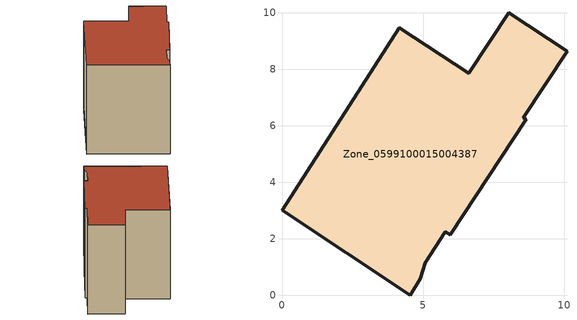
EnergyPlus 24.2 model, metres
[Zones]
Zone_0599100015004387
 floor ground (C_G): 4.9,0.58 4.56,0 0,3 4.15,9.48 6.62,7.86 8.04,10 10.11,8.64 8.56,6.29 8.66,6.23 5.96,2.13 5.79,2.24 5.08,1.14 z2.53
 wall outside (C_F): 8.56,6.29 10.11,8.64 8.04,10 6.62,7.86 4.15,9.48 0,3 4.56,0 4.9,0.58 5.08,1.14 5.79,2.24 5.96,2.13 8.66,6.23 8.56,6.29 z2.53:8.82
 roof outside (C_R): 4.56,0 4.9,0.58 5.08,1.14 5.79,2.24 5.96,2.13 8.66,6.23 8.56,6.29 10.11,8.64 8.04,10 6.62,7.86 4.15,9.48 0,3 z8.82
[BUILDING]
Pand.0599100015004387: North Axis=0; Terrain=City; Loads Convergence Tolerance Value=0.04; Temperature Convergence Tolerance Value=0.4; Solar Distribution=FullExterior; Maximum Number of Warmup Days=25; Minimum Number of Warmup Days=1
[Site:Location]
Rotterdam.The.Hague.AP_ZH_NLD Design_Conditions: Latitude=51.96; Longitude=4.45; Time Zone=1; Elevation=-4.5
[SITE:GROUNDTEMPERATURE:BUILDINGSURFACE]
18, 18, 18, 18, 18, 18, 18, 18, 18, 18, 18, 18
[MATERIAL] Thermal Absorptance=0.9; Solar Absorptance=0.7; Visible Absorptance=0.7
Name | Roughness | Thickness | Conductivity | Density | Specific Heat
G.TC.1946 | MediumSmooth | 0.15 | 1 | 540 | 1210
F.TC.1946 | Rough | 0.3 | 0.857143 | 1920 | 840
R.TC.1946 | MediumRough | 0.2 | 0.909091 | 1500 | 1000
[CONSTRUCTION]
C_G: G.TC.1946
C_F: F.TC.1946
C_R: R.TC.1946
[ZONE]
Zone_0599100015004387: Type=1; Multiplier=1; Ceiling Height=Autocalculate; Volume=Autocalculate; Floor Area=autocalculate; Part of Total Floor Area=Yes
[ZONEINFILTRATION:DESIGNFLOWRATE]
Infil_Zone_0599100015004387: Zone or ZoneList or Space or SpaceList=Zone_0599100015004387; Schedule=AlwaysOn; Design Flow Rate Calculation Method=Flow/Area; Flow Rate per Floor Area=0.003; Constant Term Coefficient=1; Temperature Term Coefficient=0; Velocity Term Coefficient=0; Velocity Squared Term Coefficient=0
[HVACTEMPLATE:ZONE:IDEALLOADSAIRSYSTEM]
Zone_0599100015004387: Maximum Heating Supply Air Temperature=50; Minimum Cooling Supply Air Temperature=13; Maximum Heating Supply Air Humidity Ratio=0.0156; Minimum Cooling Supply Air Humidity Ratio=0.0077; Heating Limit=NoLimit; Cooling Limit=NoLimit; Dehumidification Control Type=ConstantSensibleHeatRatio; Cooling Sensible Heat Ratio=0.7; Dehumidification Setpoint=60; Humidification Control Type=None; Humidification Setpoint=30; Outdoor Air Method=None; Outdoor Air Flow Rate per Person=0.00944; Outdoor Air Flow Rate per Zone Floor Area=0; Outdoor Air Flow Rate per Zone=0; Demand Controlled Ventilation Type=None; Outdoor Air Economizer Type=NoEconomizer; Heat Recovery Type=None; Sensible Heat Recovery Effectiveness=0.7; Latent Heat Recovery Effectiveness=0.65
[ZONECONTROL:THERMOSTAT]
ThermostatControl_Zone_0599100015004387: Zone or ZoneList=Zone_0599100015004387; Control Type Schedule=DualSetpointControlType; Control 1=Thermostat_Zone_0599100015004387; Temperature Difference Between Cutout And Setpoint=0
[THERMOSTATSETPOINT:DUALSETPOINT]
Thermostat_Zone_0599100015004387: Heating Setpoint Temperature Schedule=HeatingSetpoint_Zone_0599100015004387; Cooling Setpoint Temperature Schedule=CoolingSetpoint_Zone_0599100015004387
[SCHEDULE:COMPACT]
HeatingSetpoint_Zone_0599100015004387: Through: 12/31, For: AllDays, Until: 24:00, 21
CoolingSetpoint_Zone_0599100015004387: Through: 12/31, For: AllDays, Until: 24:00, 24
DualSetpointControlType: Through: 12/31, For: AllDays, Until: 24:00, 4
AlwaysOn: Through: 12/31, For: AllDays, Until: 24:00, 1
